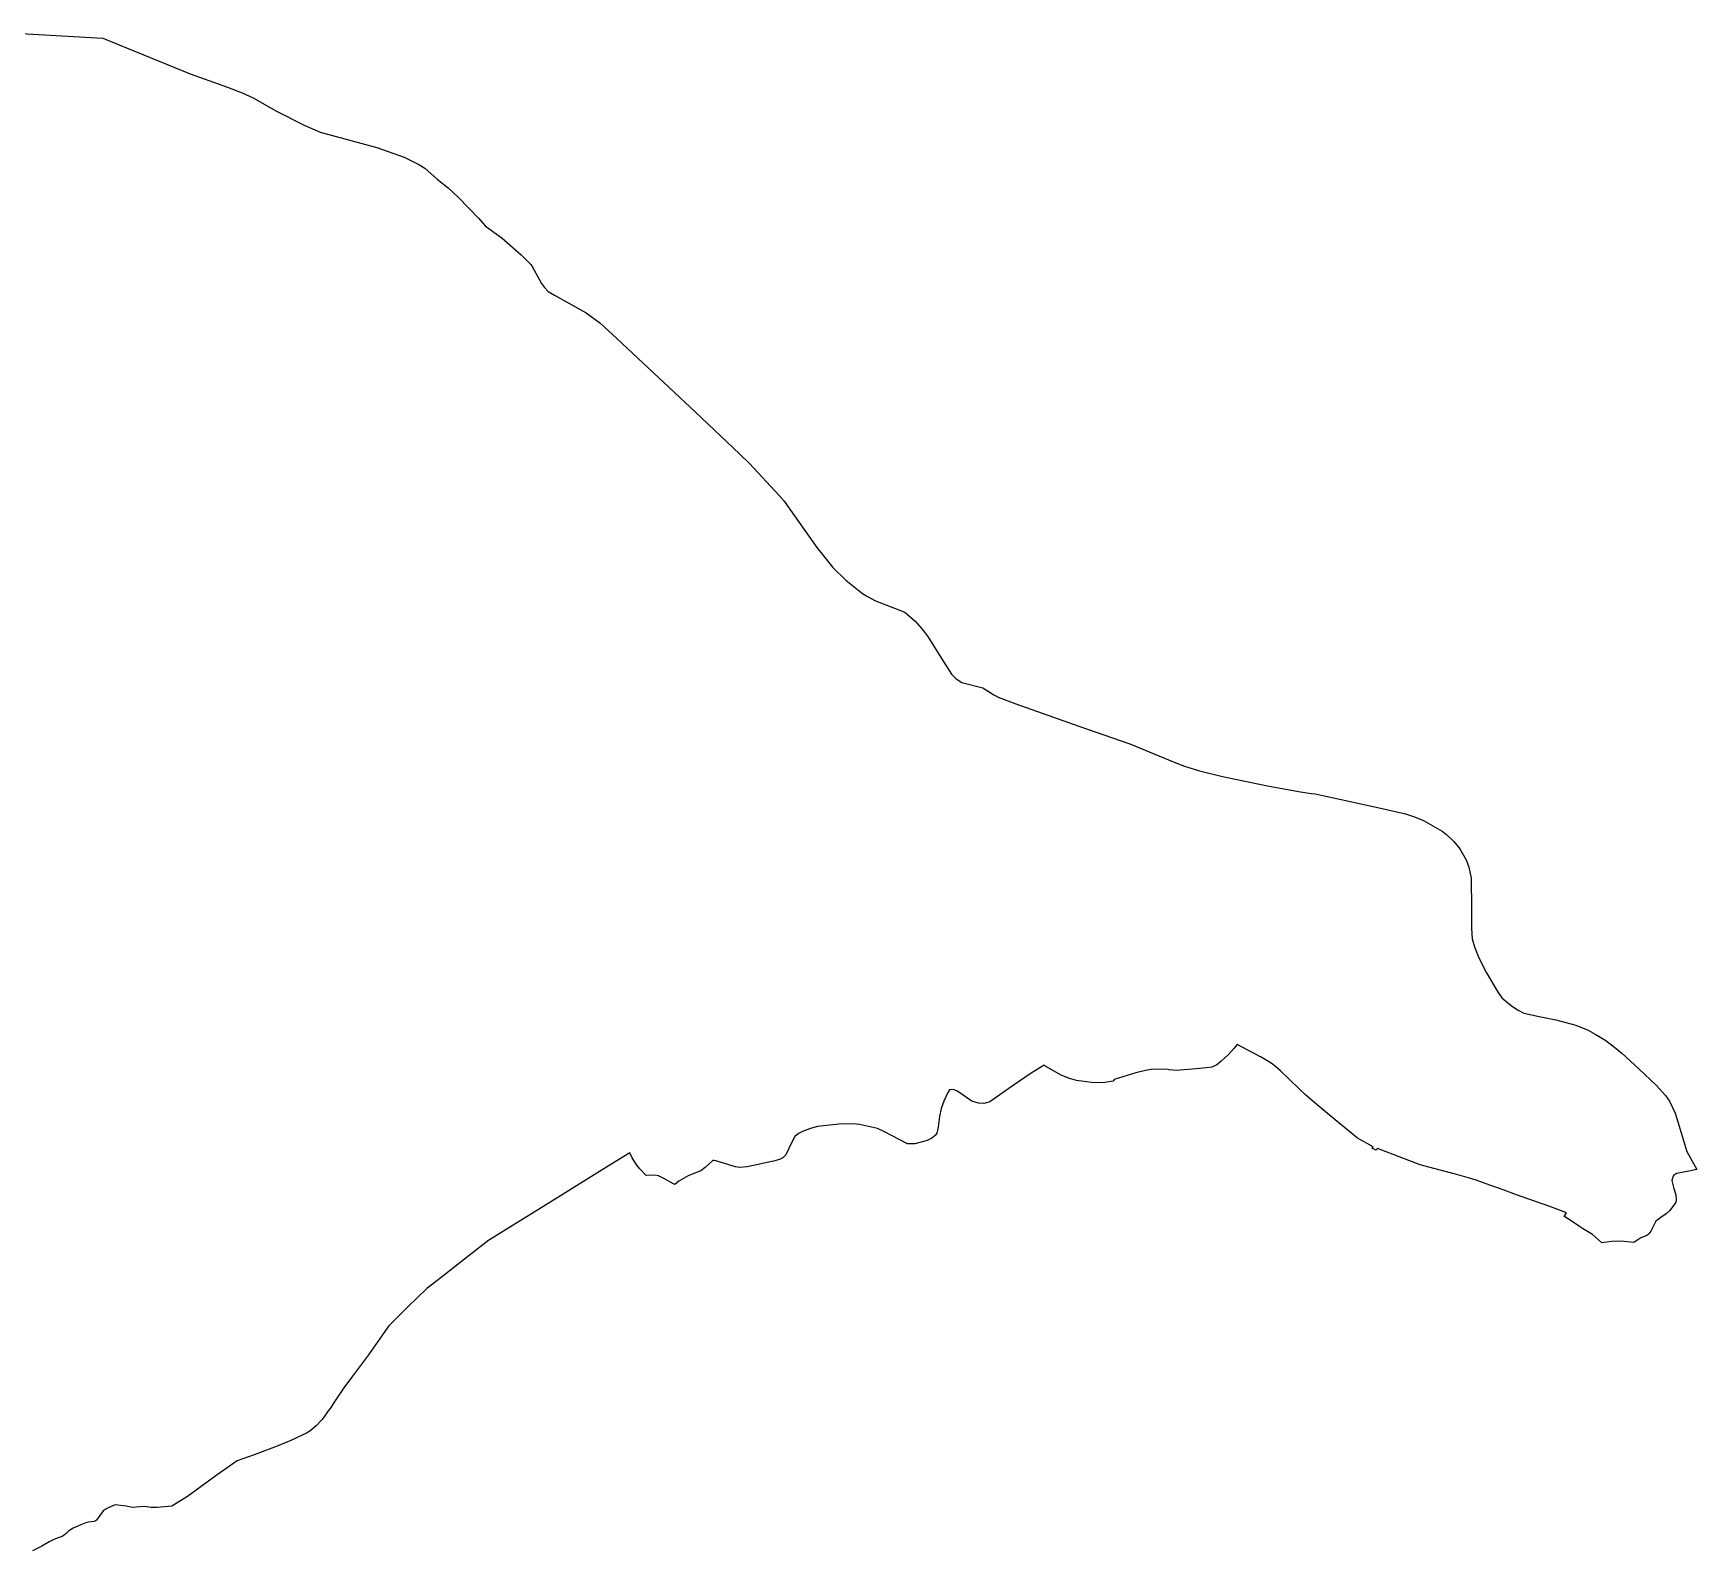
# Model space of a CAD drawing. Extents: x 1208104 to 1212743, y 6150498 to 6153217.
# Drawn here: x 1210423 to 1212743, y 6150682 to 6152798 of the extents above; entities that cross this region are included whole.
import ezdxf

# ---------------------------------------------------------------- set-up
doc = ezdxf.new("R2010")
doc.units = 0
doc.linetypes.add('CONTINU', pattern=[0])
doc.layers.add('1SECTION', color=7, linetype='CONTINU')

msp = doc.modelspace()

# ---------------------------------------------------------------- linework, layer by layer
at = {"layer": '1SECTION'}
msp.add_lwpolyline([(1210397.85, 6152798.04), (1210520.33, 6152791.12), (1210642.16, 6152741.53), (1210694.14, 6152722.75), (1210714.55, 6152715.09), (1210729.96, 6152708.16), (1210761.53, 6152690), (1210800.89, 6152669.81), (1210823.22, 6152660), (1210902.28, 6152638.95), (1210940.29, 6152625.32), (1210960.97, 6152614.87), (1210969.31, 6152609.83), (1210986.55, 6152594.83), (1211001.64, 6152582.59), (1211016.22, 6152568.93), (1211044.57, 6152539.7), (1211053.41, 6152529.6), (1211065.28, 6152520.74), (1211076.88, 6152512.48), (1211103.71, 6152489.19), (1211117.21, 6152475.63), (1211118.55, 6152473.89), (1211132.04, 6152449.12), (1211136.1, 6152443.49), (1211141.28, 6152438.05), (1211149.88, 6152432.74), (1211193.98, 6152408.13), (1211213.09, 6152394.49), (1211236.86, 6152372.59), (1211346.65, 6152269.54), (1211408.02, 6152211.87), (1211422.05, 6152198.35), (1211463.36, 6152153.66), (1211470.12, 6152145.64), (1211499.17, 6152104.64), (1211515.71, 6152081.3), (1211538.06, 6152053.32), (1211556.34, 6152035.34), (1211579.49, 6152016.85), (1211586.43, 6152012.6), (1211597.61, 6152006.79), (1211638.43, 6151990.74), (1211652.92, 6151978.22), (1211662.59, 6151967.23), (1211670.32, 6151957.05), (1211689.69, 6151926.14), (1211703.58, 6151904.55), (1211709.88, 6151898.08), (1211717.95, 6151892.94), (1211747.06, 6151885.3), (1211762.72, 6151875.44), (1211768.77, 6151872.26), (1211793.27, 6151863.23), (1211880.86, 6151832.18), (1211952.26, 6151807.24), (1212014.15, 6151781.8), (1212028.25, 6151776.44), (1212049.12, 6151769.9), (1212079.49, 6151762.28), (1212105.74, 6151756.48), (1212144.19, 6151748.97), (1212187.24, 6151741.03), (1212204.96, 6151737.94), (1212210.47, 6151737.83), (1212246.73, 6151729.71), (1212299.8, 6151717.94), (1212336.55, 6151709.56), (1212349.2, 6151705.63), (1212361.72, 6151700.59), (1212387.5, 6151685.48), (1212393.49, 6151680.9), (1212403.74, 6151671), (1212412.35, 6151660.98), (1212421.21, 6151645.83), (1212424.89, 6151635.53), (1212427.85, 6151620.05), (1212428.48, 6151577.03), (1212428.47, 6151549.91), (1212429.38, 6151535.52), (1212432.7, 6151524.17), (1212438.59, 6151509.16), (1212449.5, 6151487.93), (1212464.7, 6151462.07), (1212470.88, 6151453.29), (1212483.64, 6151442.33), (1212492.63, 6151436.47), (1212501.23, 6151431.8), (1212522.91, 6151427.01), (1212546.18, 6151422.34), (1212567.07, 6151417.14), (1212574.02, 6151415.18), (1212591.02, 6151408.32), (1212601.07, 6151402.67), (1212614.6, 6151394.46), (1212625.51, 6151386.33), (1212637.94, 6151376.14), (1212661.61, 6151354.28), (1212686.41, 6151331.02), (1212698.87, 6151316.98), (1212704.67, 6151309.06), (1212712.26, 6151292.5), (1212716.19, 6151280.27), (1212728.9, 6151238.98), (1212733.13, 6151230.76), (1212742.51, 6151214.03), (1212731.3, 6151211.62), (1212714.5, 6151208.37), (1212710.18, 6151205.74), (1212709.13, 6151203.29), (1212707.9, 6151198.51), (1212710.54, 6151187.45), (1212713.26, 6151178.58), (1212713.68, 6151171.15), (1212713.38, 6151168.47), (1212712.11, 6151166.02), (1212704.54, 6151156.35), (1212700.1, 6151152.28), (1212692.39, 6151146.95), (1212685.62, 6151141.63), (1212678.47, 6151127.81), (1212675.88, 6151124.23), (1212674.37, 6151122.78), (1212672.91, 6151121.85), (1212664.51, 6151118.6), (1212654.97, 6151112.14), (1212636.99, 6151113.83), (1212623.89, 6151113.66), (1212610, 6151111.59), (1212601.39, 6151119.44), (1212597.07, 6151123.04), (1212583.43, 6151131.48), (1212579.03, 6151134.29), (1212570.35, 6151140.54), (1212563.88, 6151144.72), (1212563.88, 6151144.72), (1212558.75, 6151147.77), (1212557.74, 6151148.56), (1212561.09, 6151153.26), (1212560.09, 6151153.98), (1212537.5, 6151162.4), (1212517.7, 6151169.4), (1212491.14, 6151178.78), (1212474.19, 6151184.9), (1212453.95, 6151192.15), (1212435.1, 6151198.77), (1212425.76, 6151202.02), (1212406.28, 6151207.27), (1212383.08, 6151213.34), (1212364.01, 6151218.33), (1212356.91, 6151220.53), (1212344.8, 6151224.97), (1212331.24, 6151230.07), (1212297.24, 6151243.25), (1212295.23, 6151240.85), (1212289.47, 6151243.59), (1212291.62, 6151245.68), (1212269.36, 6151257.35), (1212230.45, 6151289.64), (1212219.03, 6151299.23), (1212204.39, 6151311.39), (1212196.99, 6151317.81), (1212188.28, 6151326.23), (1212174.7, 6151339.14), (1212162, 6151351.28), (1212155.22, 6151357.63), (1212149.17, 6151362.02), (1212139.84, 6151367.69), (1212134.17, 6151370.95), (1212101.82, 6151388), (1212097.75, 6151383.05), (1212089.66, 6151374.34), (1212079.59, 6151364.86), (1212075.97, 6151361.74), (1212073.33, 6151359.91), (1212066.24, 6151356.72), (1212058.67, 6151355.56), (1212044.6, 6151354.37), (1212022.52, 6151352.24), (1212018.08, 6151351.9), (1212006.77, 6151352.7), (1212004.83, 6151353.81), (1211981.77, 6151353.21), (1211973.94, 6151351.85), (1211960.67, 6151348.67), (1211930.43, 6151339.42), (1211928.84, 6151337.22), (1211917.34, 6151335.29), (1211910.33, 6151334.66), (1211898.64, 6151335.32), (1211877.73, 6151337.86), (1211866.49, 6151341.24), (1211855.64, 6151346), (1211833.62, 6151358.27), (1211832.89, 6151359.33), (1211814.51, 6151348.07), (1211788.19, 6151329.99), (1211757.11, 6151308.29), (1211753.8, 6151307.24), (1211748.44, 6151305.88), (1211741.26, 6151306.57), (1211731.95, 6151309.31), (1211710.94, 6151323.69), (1211705.89, 6151325.61), (1211700.81, 6151324.8), (1211698.45, 6151321.25), (1211692.91, 6151308.95), (1211689.23, 6151298.75), (1211686.72, 6151287.55), (1211685.13, 6151273.09), (1211683.1, 6151264.58), (1211680.52, 6151261.13), (1211675.86, 6151257.65), (1211669.71, 6151254.51), (1211661.34, 6151251.95), (1211652.16, 6151249.85), (1211642.15, 6151249.63), (1211609.09, 6151266.97), (1211600.25, 6151270.85), (1211575.13, 6151276.59), (1211566.64, 6151277.76), (1211546.44, 6151276.9), (1211516.63, 6151273.76), (1211508.36, 6151271.65), (1211496.85, 6151267.2), (1211490.33, 6151264.08), (1211484.89, 6151259.75), (1211480.77, 6151251.91), (1211472.64, 6151234.42), (1211468.53, 6151230.09), (1211463.84, 6151227.86), (1211455.47, 6151225.31), (1211418.66, 6151217.39), (1211407.96, 6151216.82), (1211402.24, 6151217.36), (1211374.9, 6151226.17), (1211372.57, 6151226.57), (1211370.75, 6151226.35), (1211360.02, 6151216.43), (1211353.8, 6151211.97), (1211346.81, 6151209.06), (1211336.57, 6151205.18), (1211323.2, 6151197.44), (1211317.75, 6151192.86), (1211316.03, 6151193.7), (1211302.41, 6151201.21), (1211294.88, 6151204.93), (1211289.96, 6151206.11), (1211277.97, 6151205.64), (1211269.05, 6151214.62), (1211264.83, 6151220.09), (1211258.24, 6151230.19), (1211254.95, 6151237.16), (1211216.24, 6151213.57), (1211154.41, 6151175.04), (1211059.18, 6151115.89), (1211058.64, 6151115.54), (1211030.85, 6151094.17), (1210991.8, 6151063.34), (1210971.9, 6151048.04), (1210945.15, 6151021.71), (1210919.03, 6150995.93), (1210917.47, 6150994.19), (1210910.18, 6150983.16), (1210890.8, 6150955.47), (1210869.92, 6150927.71), (1210856.49, 6150909.45), (1210845.73, 6150893.59), (1210837.06, 6150880.76), (1210834.57, 6150877.24), (1210828.54, 6150868.4), (1210825.41, 6150864.74), (1210817.69, 6150856.37), (1210809.09, 6150849.15), (1210804.39, 6150846.16), (1210782.47, 6150836.06), (1210763.19, 6150828.05), (1210731.19, 6150815.94), (1210707.58, 6150807.51), (1210679.83, 6150788.04), (1210638.26, 6150758.12), (1210616.51, 6150744.59), (1210595.92, 6150742.79), (1210587.78, 6150742.51), (1210578.08, 6150743.83), (1210571.92, 6150743.61), (1210561.77, 6150742.79), (1210552.77, 6150744.63), (1210537.48, 6150746.44), (1210527.9, 6150742.23), (1210523.41, 6150739.84), (1210520.92, 6150737.97), (1210511.58, 6150724.97), (1210510.13, 6150723.87), (1210508.04, 6150722.91), (1210500.16, 6150722.26), (1210496.73, 6150721.24), (1210489.74, 6150718.51), (1210479.01, 6150714.02), (1210475.05, 6150711.52), (1210472.43, 6150709.63), (1210469.22, 6150706.31), (1210466.95, 6150704.31), (1210463.52, 6150702.11), (1210456.42, 6150699.87), (1210450.86, 6150697.64), (1210445.28, 6150694.96), (1210435.2, 6150688.94), (1210422.27, 6150682.35)], dxfattribs=at)

doc.saveas('drawing.dxf')
